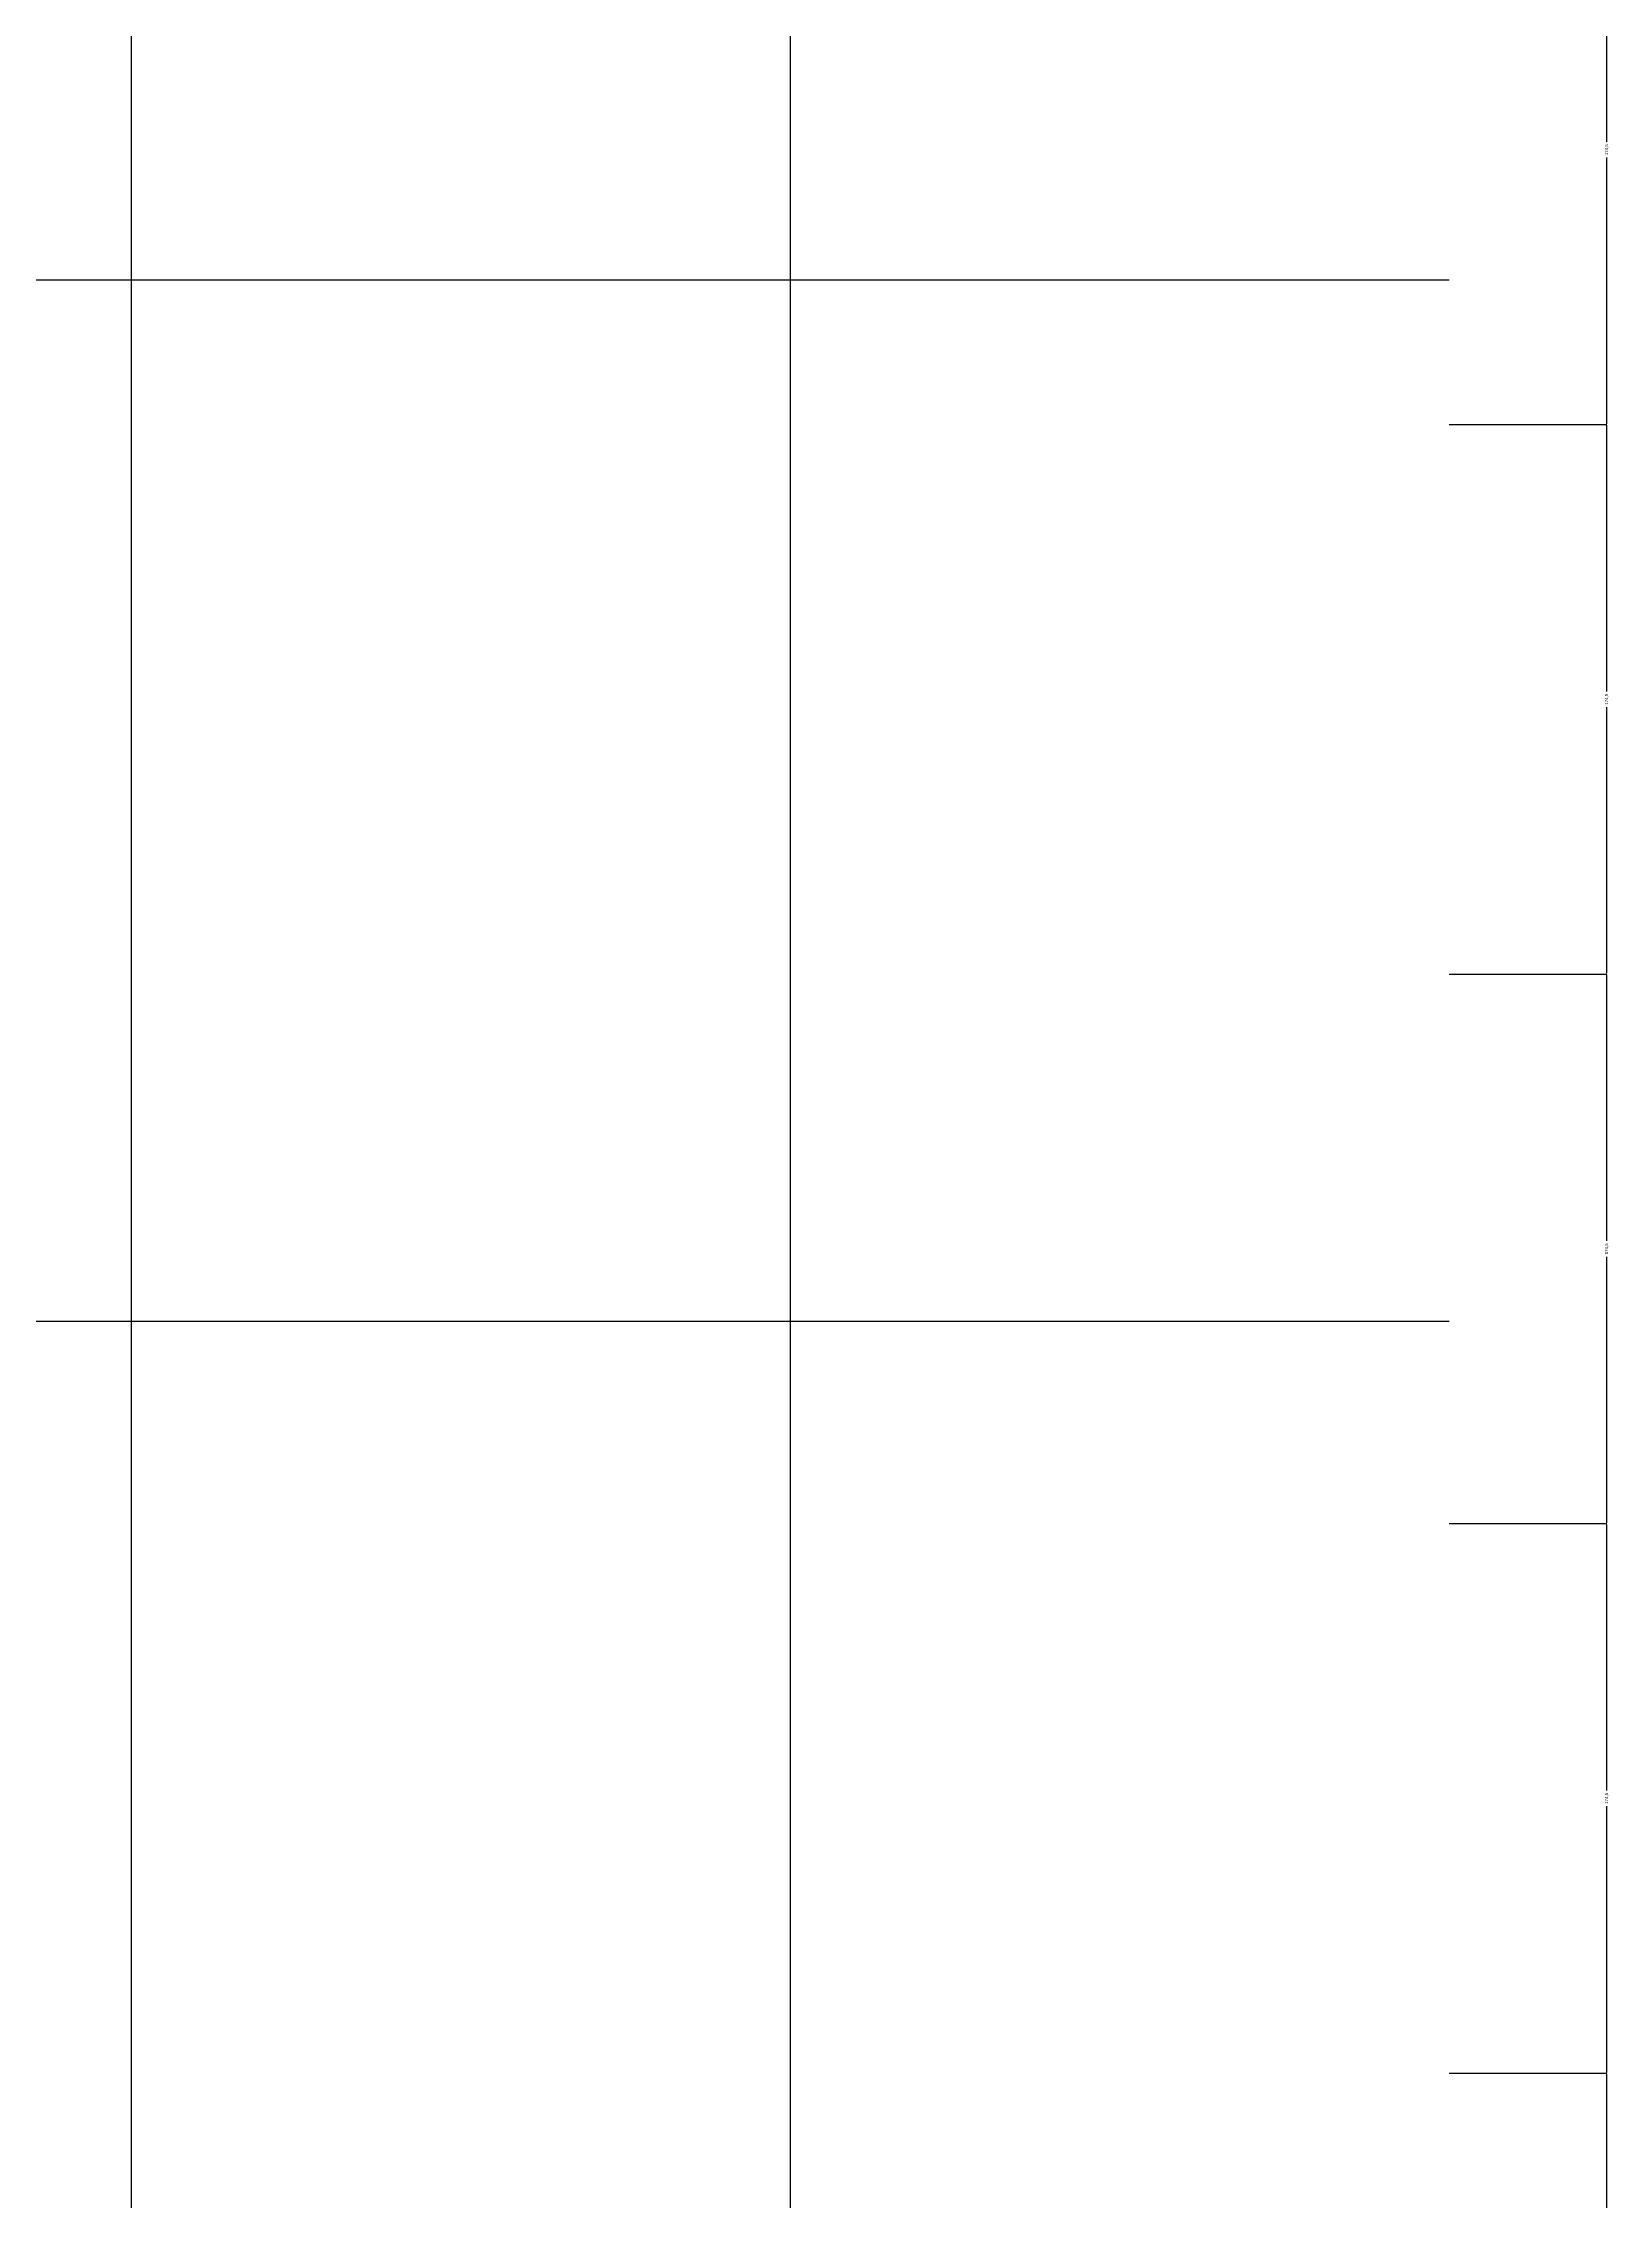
# Model space of a CAD drawing. Header units: inches. Extents: x -5298 to 11252, y 8210 to 22495.
# Drawn here: x 10024 to 10521, y 13208 to 13893 of the extents above; entities that cross this region are included whole.
import ezdxf

# ---------------------------------------------------------------- set-up
doc = ezdxf.new("R2010")
doc.units = ezdxf.units.IN
doc.header["$LTSCALE"] = 11
doc.header["$MEASUREMENT"] = 0
doc.layers.get('Defpoints').update_dxf_attribs({"color": 40})
doc.layers.add('BEAM', color=3, linetype='Continuous')
doc.layers.add('dim', color=3, linetype='Continuous')
doc.styles.get("Standard").update_dxf_attribs({"font": 'arial.ttf'})
doc.dimstyles.get("Standard").update_dxf_attribs({"dimtxt": 2.5, "dimasz": 2.5, "dimexe": 1.25, "dimexo": 0.625, "dimtad": 1, "dimtxsty": 'Standard', "dimcen": 2.5, "dimazin": 3, "dimtfac": 1, "dimtmove": 0, "dimatfit": 3})

# ---------------------------------------------------------------- blocks, each defined once
blk = doc.blocks.new('_CLOSEDFILLED')
at = {"color": 0, "linetype": 'BYBLOCK'}
blk.add_solid([(-1, 0.2), (0, 0), (-1, -0.2)], dxfattribs=at)
blk = doc.blocks.new('*D118')
at = {"color": 2}
for p, q in [((10470.73, 13248.25), (10520.73, 13248.25)), ((10520.73, 13163.5), (10520.73, 13248)), ((10520.73, 13074), (10520.73, 13158.5)), ((10470.73, 13073.75), (10520.73, 13073.75))]:
    blk.add_line(p, q, dxfattribs=at)
at = {"layer": 'Defpoints'}
for p in [(10470.73, 13248.25), (10470.73, 13073.75), (10520.73, 13073.75)]:
    blk.add_point(p, dxfattribs=at)
at = {"layer": 'dim', "color": 2, "xscale": 0.25, "yscale": 0.25}
for p, rotation in [((10520.73, 13248.25), 90), ((10520.73, 13073.75), 270)]:
    blk.add_blockref('_CLOSEDFILLED', p, dxfattribs=dict(at, rotation=rotation))
at = {"layer": 'dim', "color": 0, "insert": (10520.73, 13161), "char_height": 1, "attachment_point": 5, "rotation": 90}
blk.add_mtext('174,5', dxfattribs=at)
blk = doc.blocks.new('*D119')
at = {"color": 2}
for p, q in [((10470.73, 13422.75), (10520.73, 13422.75)), ((10520.73, 13338), (10520.73, 13422.5)), ((10520.73, 13248.5), (10520.73, 13333)), ((10470.73, 13248.25), (10520.73, 13248.25))]:
    blk.add_line(p, q, dxfattribs=at)
at = {"layer": 'Defpoints'}
for p in [(10470.73, 13422.75), (10470.73, 13248.25), (10520.73, 13248.25)]:
    blk.add_point(p, dxfattribs=at)
at = {"layer": 'dim', "color": 2, "xscale": 0.25, "yscale": 0.25}
for p, rotation in [((10520.73, 13422.75), 90), ((10520.73, 13248.25), 270)]:
    blk.add_blockref('_CLOSEDFILLED', p, dxfattribs=dict(at, rotation=rotation))
at = {"layer": 'dim', "color": 0, "insert": (10520.73, 13335.5), "char_height": 1, "attachment_point": 5, "rotation": 90}
blk.add_mtext('174,5', dxfattribs=at)
blk = doc.blocks.new('*D120')
at = {"color": 2}
for p, q in [((10470.73, 13597.25), (10520.73, 13597.25)), ((10520.73, 13512.5), (10520.73, 13597)), ((10520.73, 13423), (10520.73, 13507.5)), ((10470.73, 13422.75), (10520.73, 13422.75))]:
    blk.add_line(p, q, dxfattribs=at)
at = {"layer": 'Defpoints'}
for p in [(10470.73, 13597.25), (10470.73, 13422.75), (10520.73, 13422.75)]:
    blk.add_point(p, dxfattribs=at)
at = {"layer": 'dim', "color": 2, "xscale": 0.25, "yscale": 0.25}
for p, rotation in [((10520.73, 13597.25), 90), ((10520.73, 13422.75), 270)]:
    blk.add_blockref('_CLOSEDFILLED', p, dxfattribs=dict(at, rotation=rotation))
at = {"layer": 'dim', "color": 0, "insert": (10520.73, 13510), "char_height": 1, "attachment_point": 5, "rotation": 90}
blk.add_mtext('174,5', dxfattribs=at)
blk = doc.blocks.new('*D121')
at = {"color": 2}
for p, q in [((10470.73, 13771.74), (10520.73, 13771.74)), ((10520.73, 13686.99), (10520.73, 13771.49)), ((10520.73, 13597.5), (10520.73, 13681.99)), ((10470.73, 13597.25), (10520.73, 13597.25))]:
    blk.add_line(p, q, dxfattribs=at)
at = {"layer": 'Defpoints'}
for p in [(10470.73, 13771.74), (10470.73, 13597.25), (10520.73, 13597.25)]:
    blk.add_point(p, dxfattribs=at)
at = {"layer": 'dim', "color": 2, "xscale": 0.25, "yscale": 0.25}
for p, rotation in [((10520.73, 13771.74), 90), ((10520.73, 13597.25), 270)]:
    blk.add_blockref('_CLOSEDFILLED', p, dxfattribs=dict(at, rotation=rotation))
at = {"layer": 'dim', "color": 0, "insert": (10520.73, 13684.49), "char_height": 1, "attachment_point": 5, "rotation": 90}
blk.add_mtext('174,5', dxfattribs=at)
blk = doc.blocks.new('*D122')
at = {"color": 2}
for p, q in [((10470.73, 13946.24), (10520.73, 13946.24)), ((10520.73, 13861.49), (10520.73, 13945.99)), ((10520.73, 13771.99), (10520.73, 13856.49)), ((10470.73, 13771.74), (10520.73, 13771.74))]:
    blk.add_line(p, q, dxfattribs=at)
at = {"layer": 'Defpoints'}
for p in [(10470.73, 13946.24), (10470.73, 13771.74), (10520.73, 13771.74)]:
    blk.add_point(p, dxfattribs=at)
at = {"layer": 'dim', "color": 2, "xscale": 0.25, "yscale": 0.25}
for p, rotation in [((10520.73, 13946.24), 90), ((10520.73, 13771.74), 270)]:
    blk.add_blockref('_CLOSEDFILLED', p, dxfattribs=dict(at, rotation=rotation))
at = {"layer": 'dim', "color": 0, "insert": (10520.73, 13858.99), "char_height": 1, "attachment_point": 5, "rotation": 90}
blk.add_mtext('174,5', dxfattribs=at)

msp = doc.modelspace()

# ---------------------------------------------------------------- linework, layer by layer
at = {"layer": 'BEAM', "color": 5}
for p, q in [((10052.371, 11503.269), (10052.371, 17785.198)), ((10261.551, 11503.269), (10261.551, 17785.198)), ((6496.312, 13817.664), (10470.731, 13817.664)), ((6496.312, 13487.036), (10470.731, 13487.036))]:
    msp.add_line(p, q, dxfattribs=at)

# ---------------------------------------------------------------- dimensions: what is measured, and where the dimension line sits
at = {"layer": 'dim', "color": 2}
for base, p1, p2, picture, middle in [((10520.731, 13771.744), (10470.731, 13771.744), (10470.731, 13946.242), '*D122', (10520.731, 13858.993)), ((10520.731, 13597.246), (10470.731, 13597.246), (10470.731, 13771.744), '*D121', (10520.731, 13684.495)), ((10520.731, 13422.748), (10470.731, 13422.748), (10470.731, 13597.246), '*D120', (10520.731, 13509.997)), ((10520.731, 13248.25), (10470.731, 13248.25), (10470.731, 13422.748), '*D119', (10520.731, 13335.499)), ((10520.731, 13073.752), (10470.731, 13073.752), (10470.731, 13248.25), '*D118', (10520.731, 13161.001))]:
    dim = msp.add_linear_dim(base=base, p1=p1, p2=p2, angle=90, dimstyle='Standard', dxfattribs=at)
    dim.commit()
    dim.dimension.update_dxf_attribs({"geometry": picture, "text_midpoint": middle})

doc.saveas('drawing.dxf')
